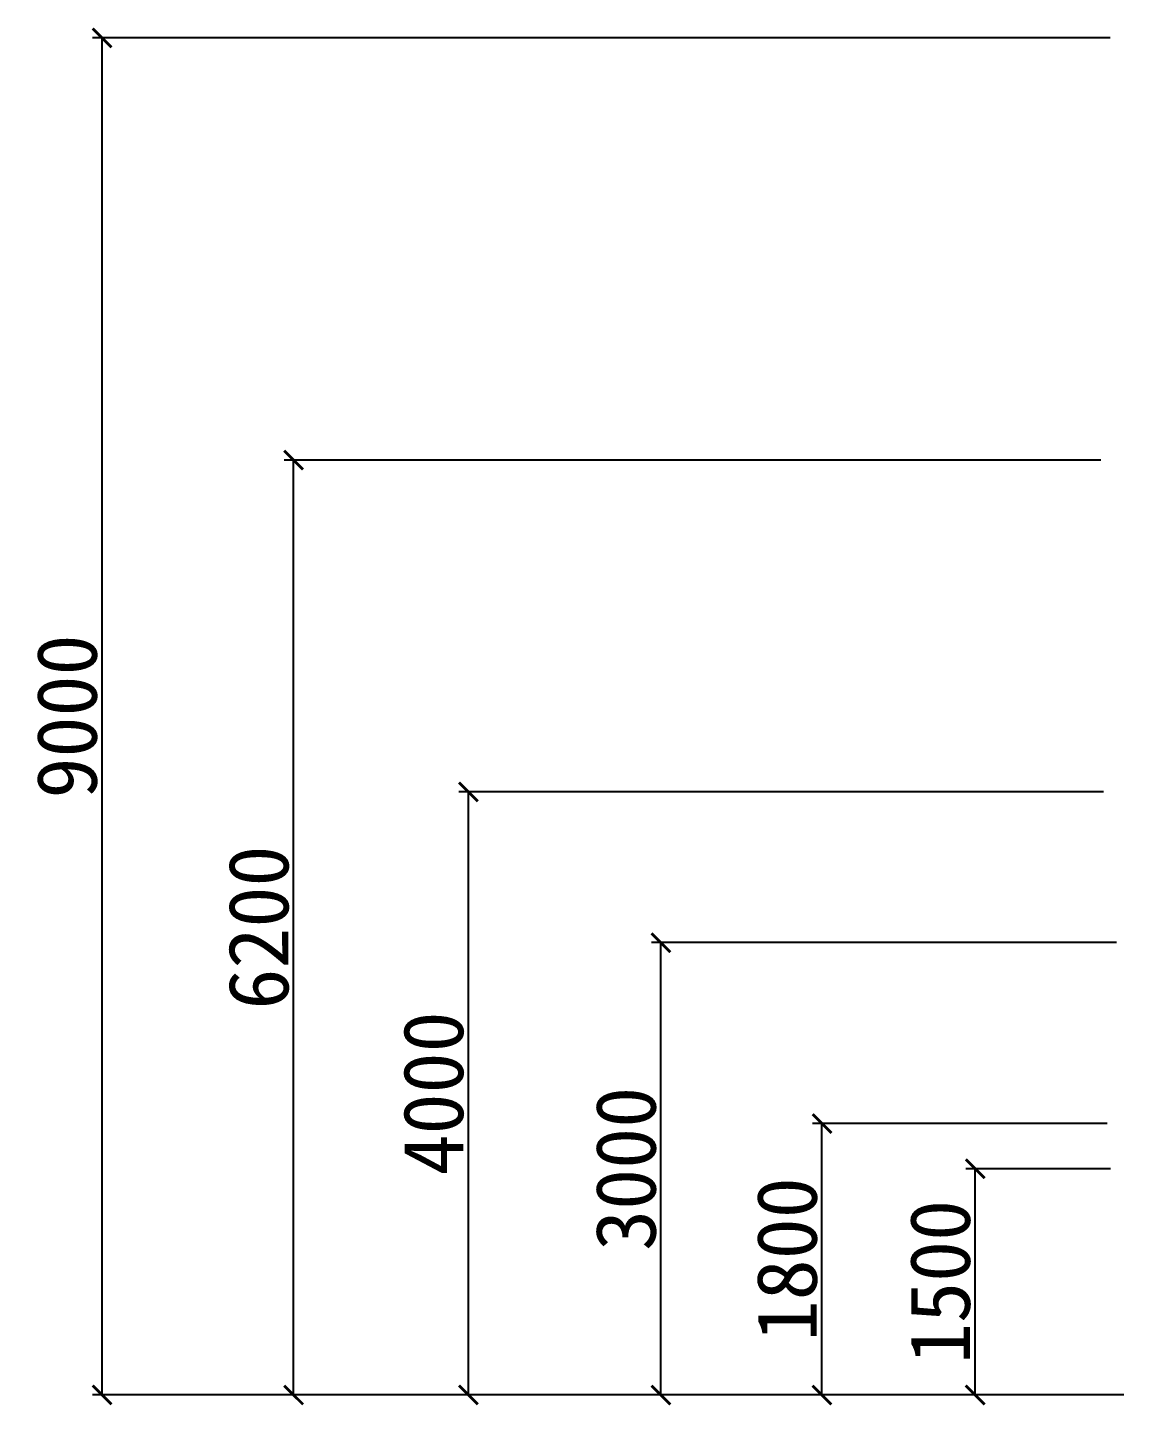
# Model space of a CAD drawing. Extents: x 652 to 897, y 187 to 370.
# Drawn here: x 655.9 to 670.5, y 237.94 to 256.22 of the extents above; entities that cross this region are included whole.
import ezdxf

# ---------------------------------------------------------------- set-up
doc = ezdxf.new("R2010")
doc.units = 0
doc.layers.get('0').update_dxf_attribs({"linetype": 'CONTINUOUS'})
doc.layers.get('DEFPOINTS').update_dxf_attribs({"linetype": 'CONTINUOUS'})
doc.styles.get("Standard").update_dxf_attribs({"font": 'SimSun.ttf'})
doc.dimstyles.new('ISO-25', dxfattribs={"dimscale": 0.1, "dimtxt": 8, "dimasz": 2.5, "dimexe": 1.25, "dimexo": 0.625, "dimtad": 1, "dimdec": 0, "dimlfac": 500, "dimtxsty": 'STANDARD', "dimblk": 'ARCHTICK', "dimcen": 2.5, "dimazin": 3, "dimtfac": 1, "dimtdec": 0, "dimtmove": 0, "dimatfit": 3})

# ---------------------------------------------------------------- blocks, each defined once
blk = doc.blocks.new('_ARCHTICK')
at = {"color": 0, "linetype": 'BYBLOCK', "const_width": 0.15}
blk.add_lwpolyline([(-0.5, -0.5), (0.5, 0.5)], dxfattribs=at)
blk = doc.blocks.new('*D69')
at = {"color": 0}
for p, q in [((670.254, 256.078), (656.76, 256.078)), ((656.885, 238.078), (656.885, 256.078)), ((670.434, 238.078), (656.76, 238.078))]:
    blk.add_line(p, q, dxfattribs=at)
at = {"layer": 'DEFPOINTS', "color": 0}
for p in [(656.885, 256.078), (670.316, 256.078), (670.496, 238.078)]:
    blk.add_point(p, dxfattribs=at)
at = {"color": 0, "xscale": 0.25, "yscale": 0.25, "zscale": 0.25}
for p, rotation in [((656.885, 256.078), 90), ((656.885, 238.078), 270)]:
    blk.add_blockref('_ARCHTICK', p, dxfattribs=dict(at, rotation=rotation))
at = {"color": 0, "insert": (656.422, 247.078), "char_height": 0.8, "attachment_point": 5, "rotation": 90}
blk.add_mtext('9000', dxfattribs=at)
blk = doc.blocks.new('*D68')
at = {"color": 0}
for p, q in [((670.214, 241.678), (666.307, 241.678)), ((666.432, 238.078), (666.432, 241.678)), ((670.434, 238.078), (666.307, 238.078))]:
    blk.add_line(p, q, dxfattribs=at)
at = {"layer": 'DEFPOINTS', "color": 0}
for p in [(666.432, 241.678), (670.276, 241.678), (670.496, 238.078)]:
    blk.add_point(p, dxfattribs=at)
at = {"color": 0, "xscale": 0.25, "yscale": 0.25, "zscale": 0.25}
for p, rotation in [((666.432, 241.678), 90), ((666.432, 238.078), 270)]:
    blk.add_blockref('_ARCHTICK', p, dxfattribs=dict(at, rotation=rotation))
at = {"color": 0, "insert": (665.97, 239.878), "char_height": 0.8, "attachment_point": 5, "rotation": 90}
blk.add_mtext('1800', dxfattribs=at)
blk = doc.blocks.new('*D67')
at = {"color": 0}
for p, q in [((670.339, 244.078), (664.171, 244.078)), ((664.296, 238.078), (664.296, 244.078)), ((670.434, 238.078), (664.171, 238.078))]:
    blk.add_line(p, q, dxfattribs=at)
at = {"layer": 'DEFPOINTS', "color": 0}
for p in [(664.296, 244.078), (670.402, 244.078), (670.496, 238.078)]:
    blk.add_point(p, dxfattribs=at)
at = {"color": 0, "xscale": 0.25, "yscale": 0.25, "zscale": 0.25}
for p, rotation in [((664.296, 244.078), 90), ((664.296, 238.078), 270)]:
    blk.add_blockref('_ARCHTICK', p, dxfattribs=dict(at, rotation=rotation))
at = {"color": 0, "insert": (663.834, 241.078), "char_height": 0.8, "attachment_point": 5, "rotation": 90}
blk.add_mtext('3000', dxfattribs=at)
blk = doc.blocks.new('*D66')
at = {"color": 0}
for p, q in [((670.164, 246.078), (661.618, 246.078)), ((661.743, 238.078), (661.743, 246.078)), ((670.434, 238.078), (661.618, 238.078))]:
    blk.add_line(p, q, dxfattribs=at)
at = {"layer": 'DEFPOINTS', "color": 0}
for p in [(661.743, 246.078), (670.226, 246.078), (670.496, 238.078)]:
    blk.add_point(p, dxfattribs=at)
at = {"color": 0, "xscale": 0.25, "yscale": 0.25, "zscale": 0.25}
for p, rotation in [((661.743, 246.078), 90), ((661.743, 238.078), 270)]:
    blk.add_blockref('_ARCHTICK', p, dxfattribs=dict(at, rotation=rotation))
at = {"color": 0, "insert": (661.281, 242.078), "char_height": 0.8, "attachment_point": 5, "rotation": 90}
blk.add_mtext('4000', dxfattribs=at)
blk = doc.blocks.new('*D65')
at = {"color": 0}
for p, q in [((670.131, 250.478), (659.301, 250.478)), ((659.426, 238.078), (659.426, 250.478)), ((670.434, 238.078), (659.301, 238.078))]:
    blk.add_line(p, q, dxfattribs=at)
at = {"layer": 'DEFPOINTS', "color": 0}
for p in [(659.426, 250.478), (670.193, 250.478), (670.496, 238.078)]:
    blk.add_point(p, dxfattribs=at)
at = {"color": 0, "xscale": 0.25, "yscale": 0.25, "zscale": 0.25}
for p, rotation in [((659.426, 250.478), 90), ((659.426, 238.078), 270)]:
    blk.add_blockref('_ARCHTICK', p, dxfattribs=dict(at, rotation=rotation))
at = {"color": 0, "insert": (658.964, 244.278), "char_height": 0.8, "attachment_point": 5, "rotation": 90}
blk.add_mtext('6200', dxfattribs=at)
blk = doc.blocks.new('*D64')
at = {"color": 0}
for p, q in [((670.259, 241.078), (668.339, 241.078)), ((668.464, 238.078), (668.464, 241.078)), ((670.309, 238.078), (668.339, 238.078))]:
    blk.add_line(p, q, dxfattribs=at)
at = {"layer": 'DEFPOINTS', "color": 0}
for p in [(668.464, 241.078), (670.321, 241.078), (670.371, 238.078)]:
    blk.add_point(p, dxfattribs=at)
at = {"color": 0, "xscale": 0.25, "yscale": 0.25, "zscale": 0.25}
for p, rotation in [((668.464, 241.078), 90), ((668.464, 238.078), 270)]:
    blk.add_blockref('_ARCHTICK', p, dxfattribs=dict(at, rotation=rotation))
at = {"color": 0, "insert": (668.001, 239.578), "char_height": 0.8, "attachment_point": 5, "rotation": 90}
blk.add_mtext('1500', dxfattribs=at)

msp = doc.modelspace()

# ---------------------------------------------------------------- dimensions: what is measured, and where the dimension line sits
for base, p1, p2, picture, middle in [((656.8849, 256.0782), (670.4964, 238.0775), (670.3161, 256.0782), '*D69', (656.4224, 247.0778)), ((659.4262, 250.4779), (670.4964, 238.0775), (670.1932, 250.4779), '*D65', (658.9637, 244.2777)), ((661.7434, 246.0775), (670.4964, 238.0775), (670.2265, 246.0775), '*D66', (661.2809, 242.0775)), ((664.2961, 244.0775), (670.4964, 238.0775), (670.4015, 244.0775), '*D67', (663.8336, 241.0775)), ((666.432, 241.6779), (670.4964, 238.0775), (670.2765, 241.6779), '*D68', (665.9695, 239.8777)), ((668.4637, 241.0775), (670.3714, 238.0775), (670.3214, 241.0775), '*D64', (668.0012, 239.5775))]:
    dim = msp.add_linear_dim(base=base, p1=p1, p2=p2, angle=90, dimstyle='ISO-25')
    dim.commit()
    dim.dimension.update_dxf_attribs({"geometry": picture, "text_midpoint": middle})

doc.saveas('drawing.dxf')
